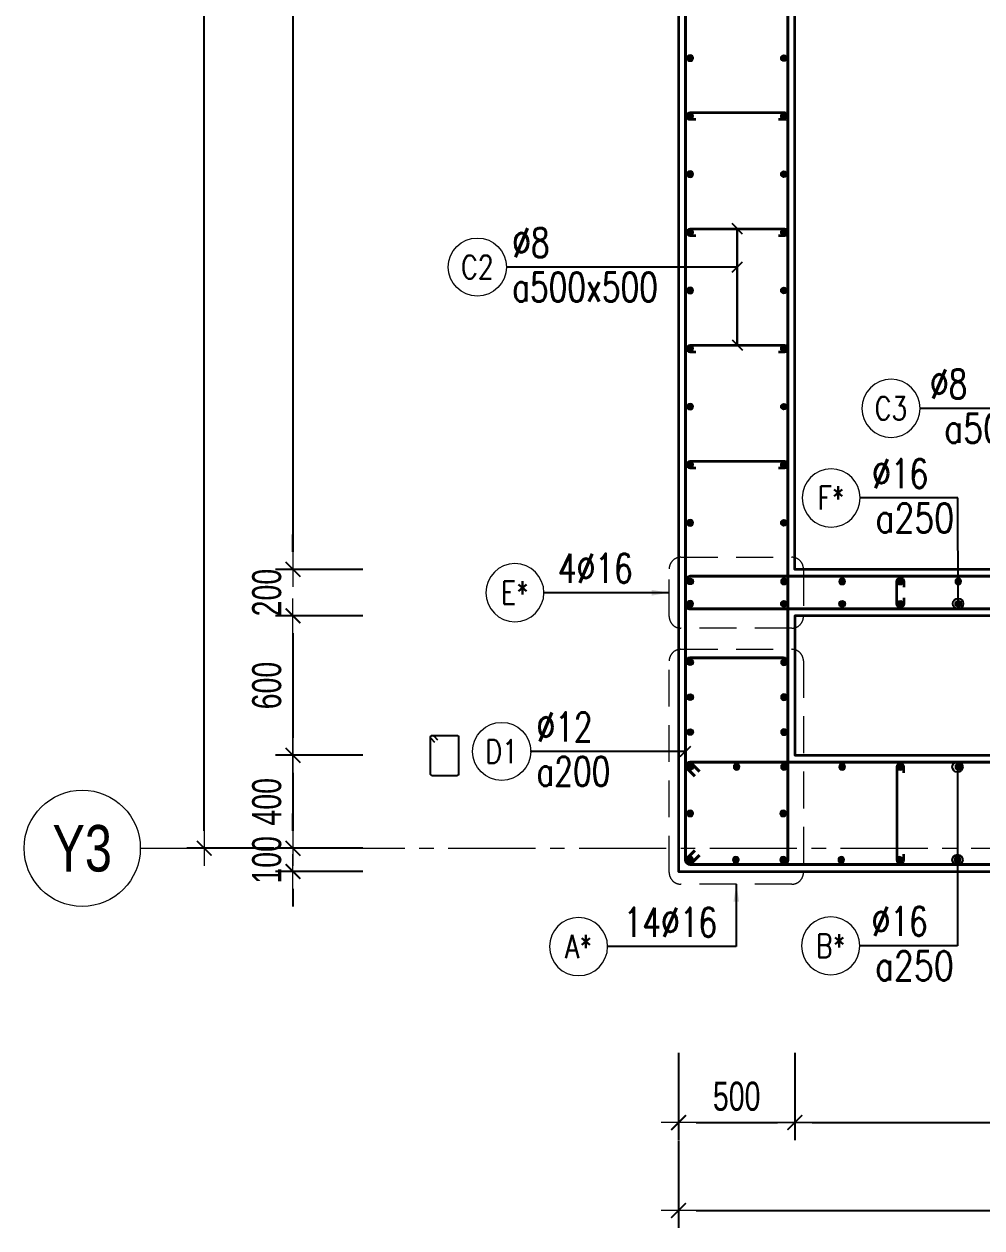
# Model space of a CAD drawing. Header units: millimetres. Extents: x 931337 to 1117500, y 19732 to 157199.
# Drawn here: x 945034 to 949154, y 106816 to 111996 of the extents above; entities that cross this region are included whole.
import ezdxf
from ezdxf.enums import TextEntityAlignment as Align

# ---------------------------------------------------------------- set-up
doc = ezdxf.new("R2010")
doc.units = ezdxf.units.MM
doc.header["$MEASUREMENT"] = 0
for name, pattern in [('HIDDEN2', [4.7625, 3.175, -1.5875]), ('HT_Dim Grid$0$CENTER2', [1.125, 0.75, -0.125, 0.125, -0.125]), ('HT_Grid$0$CENTER2', [1.125, 0.75, -0.125, 0.125, -0.125])]:
    doc.linetypes.add(name, pattern=pattern)
doc.layers.get('0').update_dxf_attribs({"lineweight": 20})
doc.layers.get('Defpoints').update_dxf_attribs({"color": 151, "lineweight": 9})
for name, color, linetype, lineweight in [('HT_Dim Grid$0$NDC_S_AXIS', 5, 'HT_Dim Grid$0$CENTER2', 13), ('HT_Dim Grid$0$NDC_S_SYMBOL', 1, 'Continuous', 15), ('HT_Dim Grid$0$NDC_S_TEXT SYMBOL', 7, 'Continuous', 20), ('HT_Grid$0$NDC_S_AXIS', 5, 'HT_Grid$0$CENTER2', 13), ('KC-LEADER', 153, 'Continuous', 18), ('KC-THEP', 6, 'Continuous', 40), ('NDC_S_DIM', 1, 'Continuous', 15), ('NDC_S_HIDDEN', 8, 'HIDDEN2', 13), ('NDC_S_LEADER', 1, 'Continuous', 15), ('NDC_S_REBAR', 4, 'Continuous', 35), ('NDC_S_STIRRUP', 4, 'Continuous', 40), ('NDC_S_VN TEXT', 7, 'Continuous', 20), ('NDC_S_WALL', 6, 'Continuous', 35)]:
    doc.layers.add(name, color=color, linetype=linetype, lineweight=lineweight)
doc.layers.add('Ligature', color=1, linetype='Continuous')
doc.styles.add('HT_Dim Grid$0$NDC_ANNO', font='', dxfattribs={"width": 0.8})
doc.styles.add('NDC_DIM', font='', dxfattribs={"width": 0.75})
doc.styles.add('NDC_EN TXT', font='romans.shx', dxfattribs={"width": 0.8})
doc.styles.get('HT_Dim Grid$0$NDC_ANNO').set_extended_font_data('Dotum')
doc.styles.get('NDC_DIM').set_extended_font_data('Dotum')
doc.dimstyles.new('NDC_dim_30', dxfattribs={"dimscale": 30, "dimtxt": 2.5, "dimasz": 1.5, "dimexe": 1.5, "dimexo": 2.5, "dimgap": 1, "dimtad": 1, "dimdec": 0, "dimzin": 0, "dimdsep": 46, "dimtxsty": 'NDC_DIM', "dimblk": 'DIMMARK', "dimcen": 0.09, "dimdle": 1.2, "dimclrd": 1, "dimclre": 1, "dimclrt": 3, "dimadec": 0, "dimazin": 0, "dimtfac": 1, "dimtdec": 0, "dimtix": 1, "dimtofl": 0, "dimtmove": 0, "dimatfit": 3, "dimfxl": 6, "dimfxlon": 1, "dimtolj": 1, "dimtzin": 0, "dimarcsym": 0})
doc.dimstyles.new('NDC_dim_50', dxfattribs={"dimscale": 50, "dimtxt": 2.5, "dimasz": 1.5, "dimexe": 1.5, "dimexo": 2.5, "dimgap": 1, "dimtad": 1, "dimdec": 0, "dimzin": 0, "dimdsep": 46, "dimtxsty": 'NDC_DIM', "dimblk": 'DIMMARK', "dimcen": 0.09, "dimdle": 1.2, "dimclrd": 1, "dimclre": 1, "dimclrt": 3, "dimadec": 0, "dimazin": 0, "dimtfac": 1, "dimtdec": 0, "dimtix": 1, "dimtofl": 0, "dimtmove": 0, "dimatfit": 3, "dimfxl": 6, "dimfxlon": 1, "dimtolj": 1, "dimtzin": 0, "dimarcsym": 0})

# ---------------------------------------------------------------- blocks, each defined once
blk = doc.blocks.new('THEP')
at = {"layer": 'KC-LEADER', "color": 6}
blk.add_circle((0, 0), 14, dxfattribs=at)
at = {"layer": 'KC-THEP'}
for p, q in [((-14, 0), (14, 0)), ((9.9, 9.9), (-9.9, -9.9)), ((-9.9, 9.9), (9.9, -9.9)), ((0, 14), (0, -14))]:
    blk.add_line(p, q, dxfattribs=at)
blk = doc.blocks.new('DIMMARK')
at = {"layer": 'NDC_S_DIM', "color": 1}
blk.add_line((-1.5, 0), (1, 0), dxfattribs=at)
at = {"layer": 'NDC_S_DIM', "color": 2, "const_width": 0.1}
blk.add_lwpolyline([(-0.424, -0.424), (0.424, 0.424)], dxfattribs=at)
blk = doc.blocks.new('*U9')
blk.add_circle((2.5, 0), 2.5)
at = {"layer": 'NDC_S_VN TEXT', "color": 3, "style": 'NDC_EN TXT', "width": 0.75}
blk.add_attdef('DK2', text='', height=2.5, dxfattribs=at).set_placement((-0.85, 0.85), align=Align.RIGHT)
at = {"layer": 'NDC_S_VN TEXT', "color": 7, "style": 'NDC_EN TXT', "width": 0.8}
blk.add_attdef('SH3', text='', height=2, dxfattribs=at).set_placement((2.5, 0), align=Align.MIDDLE)
blk = doc.blocks.new('*U11')
blk.add_circle((-2.5, 0), 2.5)
at = {"layer": 'NDC_S_VN TEXT', "color": 3, "style": 'NDC_EN TXT', "width": 0.75}
for tag, p in [('DK1', (0.5, 0.85)), ('KC1', (0.5, -2.97))]:
    blk.add_attdef(tag, p, '', height=2.5, dxfattribs=at)
at = {"layer": 'NDC_S_VN TEXT', "color": 7, "style": 'NDC_EN TXT', "width": 0.8}
blk.add_attdef('SH2', text='', height=2, dxfattribs=at).set_placement((-2.5, 0), align=Align.MIDDLE)
blk = doc.blocks.new('*U10')
blk.add_circle((2.5, 0), 2.5)
at = {"layer": 'NDC_S_VN TEXT', "color": 3, "style": 'NDC_EN TXT'}
for tag, width, p in [('DK2', 0.75, (-0.85, 0.85)), ('KC2', 0.8, (-0.85, -2.97))]:
    blk.add_attdef(tag, text='', height=2.5, dxfattribs=dict(at, width=width)).set_placement(p, align=Align.RIGHT)
at = {"layer": 'NDC_S_VN TEXT', "color": 7, "style": 'NDC_EN TXT', "width": 0.8}
blk.add_attdef('SH3', text='', height=2, dxfattribs=at).set_placement((2.5, 0), align=Align.MIDDLE)
blk = doc.blocks.new('*U12')
blk.add_circle((-2.5, 0), 2.5)
at = {"layer": 'NDC_S_VN TEXT', "color": 3, "style": 'NDC_EN TXT', "width": 0.75}
for tag, p in [('DK1', (0.5, 0.85)), ('KC1', (0.5, -2.97))]:
    blk.add_attdef(tag, p, '', height=2.5, dxfattribs=at)
at = {"layer": 'NDC_S_VN TEXT', "color": 7, "style": 'NDC_EN TXT', "width": 0.8}
blk.add_attdef('SH2', text='', height=2, dxfattribs=at).set_placement((-2.5, 0), align=Align.MIDDLE)
blk = doc.blocks.new('*D1131')
at = {"layer": 'Defpoints', "color": 0, "transparency": 16777216}
for p in [(945808.6, 117449.4), (947849.2, 117449.4), (947849.2, 108449.4)]:
    blk.add_point(p, dxfattribs=at)
at = {"layer": 'NDC_S_DIM', "color": 1, "lineweight": -2, "transparency": 16777216}
for p, q in [((946108.6, 117449.4), (945733.6, 117449.4)), ((945808.6, 108524.4), (945808.6, 117374.4)), ((946108.6, 108449.4), (945733.6, 108449.4))]:
    blk.add_line(p, q, dxfattribs=at)
at = {"layer": 'NDC_S_DIM', "color": 1, "lineweight": -2, "transparency": 16777216, "xscale": 75, "yscale": 75, "zscale": 75}
for p, rotation in [((945808.6, 117449.4), 90), ((945808.6, 108449.4), 270)]:
    blk.add_blockref('DIMMARK', p, dxfattribs=dict(at, rotation=rotation))
at = {"layer": 'NDC_S_DIM', "color": 3, "transparency": 16777216, "insert": (945696.1, 112949.4), "char_height": 125, "attachment_point": 5, "rotation": 90, "style": 'NDC_DIM'}
blk.add_mtext('\\A1;9000', dxfattribs=at)
blk = doc.blocks.new('*D1132')
at = {"layer": 'Defpoints', "color": 0, "transparency": 16777216}
for p in [(948349.2, 108931.1), (947849.2, 108431.1), (948349.2, 107269.1)]:
    blk.add_point(p, dxfattribs=at)
at = {"layer": 'NDC_S_DIM', "color": 1, "lineweight": -2, "transparency": 16777216}
for p, q in [((947849.2, 107569.1), (947849.2, 107194.1)), ((948349.2, 107569.1), (948349.2, 107194.1)), ((947924.2, 107269.1), (948274.2, 107269.1))]:
    blk.add_line(p, q, dxfattribs=at)
at = {"layer": 'NDC_S_DIM', "color": 1, "lineweight": -2, "transparency": 16777216, "xscale": 75, "yscale": 75, "zscale": 75, "rotation": 180}
blk.add_blockref('DIMMARK', (947849.2, 107269.1), dxfattribs=at)
at = {"layer": 'NDC_S_DIM', "color": 1, "lineweight": -2, "transparency": 16777216, "xscale": 75, "yscale": 75, "zscale": 75}
blk.add_blockref('DIMMARK', (948349.2, 107269.1), dxfattribs=at)
at = {"layer": 'NDC_S_DIM', "color": 3, "transparency": 16777216, "insert": (948099.2, 107381.7), "char_height": 125, "attachment_point": 5, "style": 'NDC_DIM'}
blk.add_mtext('\\A1;500', dxfattribs=at)
blk = doc.blocks.new('*D1133')
at = {"layer": 'Defpoints', "color": 0, "transparency": 16777216}
for p in [(948349.2, 108931.1), (951049.2, 108931.1), (951049.2, 107269.1)]:
    blk.add_point(p, dxfattribs=at)
at = {"layer": 'NDC_S_DIM', "color": 1, "lineweight": -2, "transparency": 16777216}
for p, q in [((948349.2, 107569.1), (948349.2, 107194.1)), ((951049.2, 107569.1), (951049.2, 107194.1)), ((948424.2, 107269.1), (950974.2, 107269.1))]:
    blk.add_line(p, q, dxfattribs=at)
at = {"layer": 'NDC_S_DIM', "color": 1, "lineweight": -2, "transparency": 16777216, "xscale": 75, "yscale": 75, "zscale": 75, "rotation": 180}
blk.add_blockref('DIMMARK', (948349.2, 107269.1), dxfattribs=at)
at = {"layer": 'NDC_S_DIM', "color": 1, "lineweight": -2, "transparency": 16777216, "xscale": 75, "yscale": 75, "zscale": 75}
blk.add_blockref('DIMMARK', (951049.2, 107269.1), dxfattribs=at)
at = {"layer": 'NDC_S_DIM', "color": 3, "transparency": 16777216, "insert": (949699.2, 107381.7), "char_height": 125, "attachment_point": 5, "style": 'NDC_DIM'}
blk.add_mtext('\\A1;2700', dxfattribs=at)
blk = doc.blocks.new('*D1142')
at = {"layer": 'Defpoints', "color": 0, "transparency": 16777216}
for p in [(947849.2, 108431.1), (956649.2, 108449.4), (956649.2, 106890.8)]:
    blk.add_point(p, dxfattribs=at)
at = {"layer": 'NDC_S_DIM', "color": 1, "lineweight": -2, "transparency": 16777216}
for p, q in [((947849.2, 107190.8), (947849.2, 106815.8)), ((956649.2, 107190.8), (956649.2, 106815.8)), ((947924.2, 106890.8), (956574.2, 106890.8))]:
    blk.add_line(p, q, dxfattribs=at)
at = {"layer": 'NDC_S_DIM', "color": 1, "lineweight": -2, "transparency": 16777216, "xscale": 75, "yscale": 75, "zscale": 75, "rotation": 180}
blk.add_blockref('DIMMARK', (947849.2, 106890.8), dxfattribs=at)
at = {"layer": 'NDC_S_DIM', "color": 1, "lineweight": -2, "transparency": 16777216, "xscale": 75, "yscale": 75, "zscale": 75}
blk.add_blockref('DIMMARK', (956649.2, 106890.8), dxfattribs=at)
at = {"layer": 'NDC_S_DIM', "color": 3, "transparency": 16777216, "insert": (952249.2, 107003.4), "char_height": 125, "attachment_point": 5, "style": 'NDC_DIM'}
blk.add_mtext('\\A1;8800', dxfattribs=at)
blk = doc.blocks.new('*U93')
at = {"layer": 'HT_Dim Grid$0$NDC_S_SYMBOL'}
blk.add_line((5, 0), (9, 0), dxfattribs=at)
blk.add_circle((0, 0), 5, dxfattribs=at)
at = {"layer": 'HT_Dim Grid$0$NDC_S_TEXT SYMBOL', "color": 7, "style": 'HT_Dim Grid$0$NDC_ANNO', "width": 0.8}
blk.add_attdef('GRID', text='', height=4, rotation=270, dxfattribs=at).set_placement((0, 0), align=Align.MIDDLE)
blk = doc.blocks.new('*D1108')
at = {"layer": 'Defpoints', "color": 0, "ltscale": 200, "transparency": 16777216}
for p in [(948349.2, 115049.4), (946190.5, 109649.4), (948349.2, 109649.4)]:
    blk.add_point(p, dxfattribs=at)
at = {"layer": 'NDC_S_DIM', "color": 1, "lineweight": -2, "ltscale": 200, "transparency": 16777216}
for p, q in [((946490.5, 115049.4), (946115.5, 115049.4)), ((946190.5, 114974.4), (946190.5, 109724.4)), ((946490.5, 109649.4), (946115.5, 109649.4))]:
    blk.add_line(p, q, dxfattribs=at)
at = {"layer": 'NDC_S_DIM', "color": 1, "lineweight": -2, "ltscale": 200, "transparency": 16777216, "xscale": 75, "yscale": 75, "zscale": 75}
for p, rotation in [((946190.5, 115049.4), 90), ((946190.5, 109649.4), 270)]:
    blk.add_blockref('DIMMARK', p, dxfattribs=dict(at, rotation=rotation))
at = {"layer": 'NDC_S_DIM', "color": 3, "ltscale": 200, "transparency": 16777216, "insert": (946078, 112349.4), "char_height": 125, "attachment_point": 5, "rotation": 90, "style": 'NDC_DIM'}
blk.add_mtext('\\A1;5400', dxfattribs=at)
blk = doc.blocks.new('*D1109')
at = {"layer": 'Defpoints', "color": 0, "ltscale": 200, "transparency": 16777216}
for p in [(948349.2, 109649.4), (946190.5, 109449.4), (948349.2, 109449.4)]:
    blk.add_point(p, dxfattribs=at)
at = {"layer": 'NDC_S_DIM', "color": 1, "lineweight": -2, "ltscale": 200, "transparency": 16777216}
for p, q in [((946190.5, 109724.4), (946190.5, 109799.4)), ((946490.5, 109649.4), (946115.5, 109649.4)), ((946490.5, 109449.4), (946115.5, 109449.4)), ((946190.5, 109374.4), (946190.5, 109299.4))]:
    blk.add_line(p, q, dxfattribs=at)
at = {"layer": 'NDC_S_DIM', "color": 1, "lineweight": -2, "ltscale": 200, "transparency": 16777216, "xscale": 75, "yscale": 75, "zscale": 75}
for p, rotation in [((946190.5, 109649.4), 270), ((946190.5, 109449.4), 90)]:
    blk.add_blockref('DIMMARK', p, dxfattribs=dict(at, rotation=rotation))
at = {"layer": 'NDC_S_DIM', "color": 3, "ltscale": 200, "transparency": 16777216, "insert": (946078, 109549.4), "char_height": 125, "attachment_point": 5, "rotation": 90, "style": 'NDC_DIM'}
blk.add_mtext('\\A1;200', dxfattribs=at)
blk = doc.blocks.new('*D1110')
at = {"layer": 'Defpoints', "color": 0, "ltscale": 200, "transparency": 16777216}
for p in [(948349.2, 109449.4), (946190.5, 108849.4), (948349.2, 108849.4)]:
    blk.add_point(p, dxfattribs=at)
at = {"layer": 'NDC_S_DIM', "color": 1, "lineweight": -2, "ltscale": 200, "transparency": 16777216}
for p, q in [((946490.5, 109449.4), (946115.5, 109449.4)), ((946190.5, 109374.4), (946190.5, 108924.4)), ((946490.5, 108849.4), (946115.5, 108849.4))]:
    blk.add_line(p, q, dxfattribs=at)
at = {"layer": 'NDC_S_DIM', "color": 1, "lineweight": -2, "ltscale": 200, "transparency": 16777216, "xscale": 75, "yscale": 75, "zscale": 75}
for p, rotation in [((946190.5, 109449.4), 90), ((946190.5, 108849.4), 270)]:
    blk.add_blockref('DIMMARK', p, dxfattribs=dict(at, rotation=rotation))
at = {"layer": 'NDC_S_DIM', "color": 3, "ltscale": 200, "transparency": 16777216, "insert": (946078, 109149.4), "char_height": 125, "attachment_point": 5, "rotation": 90, "style": 'NDC_DIM'}
blk.add_mtext('\\A1;600', dxfattribs=at)
blk = doc.blocks.new('*D1111')
at = {"layer": 'Defpoints', "color": 0, "ltscale": 200, "transparency": 16777216}
for p in [(948349.2, 108849.4), (946190.5, 108449.4), (948349.2, 108449.4)]:
    blk.add_point(p, dxfattribs=at)
at = {"layer": 'NDC_S_DIM', "color": 1, "lineweight": -2, "ltscale": 200, "transparency": 16777216}
for p, q in [((946490.5, 108849.4), (946115.5, 108849.4)), ((946190.5, 108774.4), (946190.5, 108524.4)), ((946490.5, 108449.4), (946115.5, 108449.4))]:
    blk.add_line(p, q, dxfattribs=at)
at = {"layer": 'NDC_S_DIM', "color": 1, "lineweight": -2, "ltscale": 200, "transparency": 16777216, "xscale": 75, "yscale": 75, "zscale": 75}
for p, rotation in [((946190.5, 108849.4), 90), ((946190.5, 108449.4), 270)]:
    blk.add_blockref('DIMMARK', p, dxfattribs=dict(at, rotation=rotation))
at = {"layer": 'NDC_S_DIM', "color": 3, "ltscale": 200, "transparency": 16777216, "insert": (946078, 108649.4), "char_height": 125, "attachment_point": 5, "rotation": 90, "style": 'NDC_DIM'}
blk.add_mtext('\\A1;400', dxfattribs=at)
blk = doc.blocks.new('*D1112')
at = {"layer": 'Defpoints', "color": 0, "ltscale": 200, "transparency": 16777216}
for p in [(948349.2, 108449.4), (946190.5, 108349.4), (948349.2, 108349.4)]:
    blk.add_point(p, dxfattribs=at)
at = {"layer": 'NDC_S_DIM', "color": 1, "lineweight": -2, "ltscale": 200, "transparency": 16777216}
for p, q in [((946190.5, 108524.4), (946190.5, 108599.4)), ((946490.5, 108449.4), (946115.5, 108449.4)), ((946490.5, 108349.4), (946115.5, 108349.4)), ((946190.5, 108274.4), (946190.5, 108199.4))]:
    blk.add_line(p, q, dxfattribs=at)
at = {"layer": 'NDC_S_DIM', "color": 1, "lineweight": -2, "ltscale": 200, "transparency": 16777216, "xscale": 75, "yscale": 75, "zscale": 75}
for p, rotation in [((946190.5, 108449.4), 270), ((946190.5, 108349.4), 90)]:
    blk.add_blockref('DIMMARK', p, dxfattribs=dict(at, rotation=rotation))
at = {"layer": 'NDC_S_DIM', "color": 3, "ltscale": 200, "transparency": 16777216, "insert": (946078, 108399.4), "char_height": 125, "attachment_point": 5, "rotation": 90, "style": 'NDC_DIM'}
blk.add_mtext('\\A1;100', dxfattribs=at)

msp = doc.modelspace()

# ---------------------------------------------------------------- linework, layer by layer
at = {"layer": 'HT_Grid$0$NDC_S_AXIS', "ltscale": 500}
msp.add_line((945733.645, 108449.387), (961980.099, 108449.387), dxfattribs=at)
at = {"layer": 'Ligature'}
msp.add_lwpolyline([(946800.328, 108905.054), (946784.362, 108921.02, -0.66817864), (946790.135, 108934.958), (946894.764, 108934.958, -0.41421356), (946902.929, 108926.793), (946902.929, 108769.686, -0.41421356), (946894.764, 108761.521), (946790.135, 108761.521, -0.41421356), (946781.971, 108769.686), (946781.971, 108926.793, -0.66817864), (946795.909, 108932.567), (946811.875, 108916.601)], format="xyb", dxfattribs=at)
at = {"layer": 'NDC_S_HIDDEN', "ltscale": 50}
for points in [[(947858.894, 109701.369), (948336.389, 109701.369, -0.41421356), (948386.389, 109651.369), (948386.389, 109446.361, -0.41421356), (948336.389, 109396.361), (947858.894, 109396.361, -0.41421356), (947808.894, 109446.361), (947808.894, 109651.369, -0.41421356)], [(947858.894, 109305.324), (948336.389, 109305.324, -0.41421356), (948386.389, 109255.324), (948386.389, 108344.666, -0.41421356), (948336.389, 108294.666), (947858.894, 108294.666, -0.41421356), (947808.894, 108344.666), (947808.894, 109255.324, -0.41421356)]]:
    msp.add_lwpolyline(points, format="xyb", close=True, dxfattribs=at)
at = {"layer": 'NDC_S_REBAR'}
for points in [[(947924.189, 111584.387), (947899.189, 111584.387, -1), (947899.189, 111614.387), (948304.658, 111614.387, -1), (948304.658, 111584.387), (948279.658, 111584.387)], [(947924.189, 111084.387), (947899.189, 111084.387, -1), (947899.189, 111114.387), (948304.658, 111114.387, -1), (948304.658, 111084.387), (948279.658, 111084.387)], [(947924.189, 110584.387), (947899.189, 110584.387, -1), (947899.189, 110614.387), (948304.658, 110614.387, -1), (948304.658, 110584.387), (948279.658, 110584.387)], [(947924.189, 110084.387), (947899.189, 110084.387, -1), (947899.189, 110114.387), (948304.658, 110114.387, -1), (948304.658, 110084.387), (948279.658, 110084.387)], [(948817.701, 109526.236), (948817.701, 109501.236, -1), (948787.701, 109501.236), (948787.701, 109597.539, -1), (948817.701, 109597.539), (948817.701, 109572.539)], [(948817.701, 108774.387), (948817.701, 108799.387, 1), (948787.701, 108799.387), (948787.701, 108399.387, 1), (948817.701, 108399.387), (948817.701, 108424.387)]]:
    msp.add_lwpolyline(points, format="xyb", dxfattribs=at)
at = {"layer": 'NDC_S_STIRRUP'}
for points in [[(947919.189, 117459.387), (947879.189, 117499.387, -0.41421356), (947899.189, 117519.387), (948299.189, 117519.387, -0.41421356), (948319.189, 117499.387), (948319.189, 108399.387, -0.41421356), (948299.189, 108379.387), (947899.189, 108379.387, -0.41421356), (947879.189, 108399.387), (947879.189, 117499.387, -0.41421356), (947899.189, 117519.387), (947939.189, 117479.387)], [(951259.189, 109519.387), (951299.189, 109479.387, 0.41421356), (951319.189, 109499.387), (951319.189, 109599.387, 0.41421356), (951299.189, 109619.387), (947899.189, 109619.387, 0.41421356), (947879.189, 109599.387), (947879.189, 109499.387, 0.41435759), (947899.189, 109479.387), (951299.189, 109479.387, 0.41421356), (951319.189, 109499.387), (951279.189, 109539.387)], [(947919.189, 108439.387), (947879.189, 108399.387, 0.41421356), (947899.189, 108379.387), (948299.189, 108379.387, 0.41421356), (948319.189, 108399.387), (948319.189, 109249.204, 0.41421356), (948299.189, 109269.204), (947899.189, 109269.204, 0.41421356), (947879.189, 109249.204), (947879.189, 108399.387, 0.41421356), (947899.189, 108379.387), (947939.189, 108419.387)], [(947939.189, 108779.387), (947899.189, 108819.387, 0.41421356), (947879.189, 108799.387), (947879.189, 108399.387, 0.41421356), (947899.189, 108379.387), (951299.217, 108379.387, 0.41421356), (951319.217, 108399.387), (951319.217, 108799.387, 0.41421356), (951299.217, 108819.387), (947899.189, 108819.387, 0.41421356), (947879.189, 108799.387), (947919.189, 108759.387)]]:
    msp.add_lwpolyline(points, format="xyb", dxfattribs=at)
at = {"layer": 'NDC_S_WALL'}
for points in [[(955299.189, 117549.387), (950049.189, 117549.387), (950049.189, 117049.387), (952249.189, 117049.387), (952249.189, 115349.387), (948349.189, 115349.387), (948349.189, 117049.387), (949249.189, 117049.387), (949249.189, 117549.387), (947849.189, 117549.387), (947849.189, 108349.387), (951349.189, 108349.387), (951349.189, 110299.387), (951049.189, 110299.387), (951049.189, 109649.387), (948349.189, 109649.387), (948349.189, 115049.387), (951049.189, 115049.387), (951049.189, 114399.387), (951349.189, 114399.387), (951349.189, 115049.387), (952549.189, 115049.387), (952549.189, 117049.387)], [(951049.189, 109449.387), (948349.189, 109449.387), (948349.189, 108849.387), (951049.189, 108849.387), (951049.189, 109449.387)]]:
    msp.add_lwpolyline(points, dxfattribs=at)

# ---------------------------------------------------------------- block references
at = {"layer": 'HT_Dim Grid$0$NDC_S_AXIS'}
ref = msp.add_blockref('*U93', (945283.645, 108449.387), dxfattribs=dict(at, xscale=50, yscale=50, zscale=150))
ref.add_attrib('GRID', 'Y3', dxfattribs={"layer": 'HT_Dim Grid$0$NDC_S_TEXT SYMBOL', "color": 7, "height": 200, "style": 'HT_Dim Grid$0$NDC_ANNO', "width": 0.8}).set_placement((945283.645, 108449.387), align=Align.MIDDLE)
at = {"layer": 'KC-THEP', "xscale": -1, "rotation": 170.331435563619}
for p in [(947899.189, 111849.387), (947899.189, 111599.387), (947899.189, 111349.387), (947899.189, 111099.387), (947899.189, 110849.387), (947899.189, 110599.387), (947899.189, 110349.387), (947899.189, 110099.387), (947899.189, 109849.387), (948302.701, 109597.539), (948552.701, 109597.539), (948802.701, 109597.539), (949052.701, 109597.539), (947899.189, 109501.236), (948302.701, 109249.387), (948302.701, 109099.387), (948302.701, 108949.387), (948099.081, 108800.004), (948302.701, 108799.387), (948552.701, 108799.387), (948802.701, 108799.387), (949052.701, 108799.387), (947899.189, 108599.387), (948299.189, 108599.387), (947899.189, 108399.387), (948095.569, 108400.004), (948299.189, 108399.387), (948549.189, 108399.387), (948799.189, 108399.387), (949049.189, 108399.387)]:
    msp.add_blockref('THEP', p, dxfattribs=at)
at = {"layer": 'KC-THEP'}
for p, rotation in [((948302.701, 111849.387), 9.668564436380926), ((948302.701, 111599.387), 9.668564436380926), ((948302.701, 111349.387), 9.668564436380926), ((948302.701, 111099.387), 9.668564436380926), ((948302.701, 110849.387), 9.668564436380926), ((948302.701, 110599.387), 9.668564436380926), ((948302.701, 110349.387), 9.668564436380926), ((948302.701, 110099.387), 9.668564436380926), ((948302.701, 109849.387), 9.668564436380926), ((947899.189, 109597.539), 9.668564436380946), ((948302.701, 109501.236), 9.668564436380946), ((948552.701, 109501.236), 9.668564436380946), ((948802.701, 109501.236), 9.668564436380946), ((949052.701, 109501.236), 9.668564436380946), ((947899.189, 109249.387), 9.668564436380946), ((947899.189, 109099.387), 9.668564436380946), ((947899.189, 108949.387), 9.668564436380946), ((947899.189, 108799.387), 9.668564436380946)]:
    msp.add_blockref('THEP', p, dxfattribs=dict(at, rotation=rotation))
at = {"layer": 'NDC_S_VN TEXT', "xscale": 50, "yscale": 50, "zscale": 50}
for name, p, values in [('*U12', (947108.61, 110950.026), {'SH2': 'C2', 'DK1': '%%c8', 'KC1': 'a500x500'}), ('*U11', (947213.252, 108866.055), {'SH2': 'D1', 'DK1': '%%C12', 'KC1': 'a200'})]:
    msp.add_blockref(name, p, dxfattribs=at).add_auto_attribs(values)
at = {"layer": 'NDC_S_VN TEXT'}
ref = msp.add_blockref('*U10', (948888.239, 110342.162), dxfattribs=dict(at, xscale=-50, yscale=50, zscale=50))
ref.add_attrib('SH3', 'C3', dxfattribs={"color": 7, "height": 100, "style": 'NDC_EN TXT', "width": 0.8}).set_placement((948763.239, 110342.162), align=Align.MIDDLE)
ref.add_attrib('DK2', '%%c8', dxfattribs={"color": 3, "height": 125, "style": 'NDC_EN TXT', "width": 0.75}).set_placement((949091.454, 110384.437), align=Align.RIGHT)
ref.add_attrib('KC2', 'a500X500', dxfattribs={"color": 3, "height": 125, "style": 'NDC_EN TXT', "width": 0.8}).set_placement((949673.596, 110193.535), align=Align.RIGHT)
ref = msp.add_blockref('*U10', (948630.563, 109956.627), dxfattribs=dict(at, xscale=-50, yscale=50, zscale=50))
ref.add_attrib('SH3', 'F*', dxfattribs={"color": 7, "height": 100, "style": 'NDC_EN TXT', "width": 0.8}).set_placement((948505.563, 109956.627), align=Align.MIDDLE)
ref.add_attrib('DK2', '%%c16', dxfattribs={"color": 3, "height": 125, "style": 'NDC_EN TXT', "width": 0.75}).set_placement((948923.063, 109998.902), align=Align.RIGHT)
ref.add_attrib('KC2', 'a250', dxfattribs={"color": 3, "height": 125, "style": 'NDC_EN TXT', "width": 0.8}).set_placement((949034.968, 109808), align=Align.RIGHT)
ref = msp.add_blockref('*U9', (947270.061, 109549.046), dxfattribs=dict(at, xscale=-50, yscale=50, zscale=50))
ref.add_attrib('SH3', 'E*', dxfattribs={"color": 7, "height": 100, "style": 'NDC_EN TXT', "width": 0.8}).set_placement((947145.061, 109549.046), align=Align.MIDDLE)
ref.add_attrib('DK2', '4%%C16', dxfattribs={"color": 3, "height": 125, "style": 'NDC_EN TXT', "width": 0.75}).set_placement((947651.847, 109591.322), align=Align.RIGHT)
ref = msp.add_blockref('*U9', (947543.878, 108026.347), dxfattribs=dict(at, xscale=-50, yscale=50, zscale=50))
ref.add_attrib('SH3', 'A*', dxfattribs={"color": 7, "height": 100, "style": 'NDC_EN TXT', "width": 0.8}).set_placement((947418.878, 108026.347), align=Align.MIDDLE)
ref.add_attrib('DK2', '14%%C16', dxfattribs={"color": 3, "height": 125, "style": 'NDC_EN TXT', "width": 0.75}).set_placement((948014.949, 108068.622), align=Align.RIGHT)
ref = msp.add_blockref('*U10', (948628.578, 108029.675), dxfattribs=dict(at, xscale=-50, yscale=50, zscale=50))
ref.add_attrib('SH3', 'B*', dxfattribs={"color": 7, "height": 100, "style": 'NDC_EN TXT', "width": 0.8}).set_placement((948503.578, 108029.675), align=Align.MIDDLE)
ref.add_attrib('DK2', '%%C16', dxfattribs={"color": 3, "height": 125, "style": 'NDC_EN TXT', "width": 0.75}).set_placement((948921.078, 108071.95), align=Align.RIGHT)
ref.add_attrib('KC2', 'a250', dxfattribs={"color": 3, "height": 125, "style": 'NDC_EN TXT', "width": 0.8}).set_placement((949032.982, 107881.048), align=Align.RIGHT)

# ---------------------------------------------------------------- dimensions: what is measured, and where the dimension line sits
at = {"layer": 'NDC_S_DIM'}
dim = msp.add_linear_dim(base=(945808.645, 117449.387), p1=(947849.189, 108449.387), p2=(947849.189, 117449.387), angle=90, dimstyle='NDC_dim_50', dxfattribs=at)
dim.commit()
dim.dimension.update_dxf_attribs({"geometry": '*D1131', "text_midpoint": (945696.06, 112949.387)})
at = {"layer": 'NDC_S_DIM', "ltscale": 200}
for base, p1, p2, picture, middle in [((946190.537, 109649.387), (948349.189, 115049.387), (948349.189, 109649.387), '*D1108', (946077.952, 112349.387)), ((946190.537, 109449.387), (948349.189, 109649.387), (948349.189, 109449.387), '*D1109', (946077.952, 109549.387)), ((946190.537, 108849.387), (948349.189, 109449.387), (948349.189, 108849.387), '*D1110', (946077.952, 109149.387)), ((946190.537, 108449.387), (948349.189, 108849.387), (948349.189, 108449.387), '*D1111', (946077.952, 108649.387)), ((946190.537, 108349.387), (948349.189, 108449.387), (948349.189, 108349.387), '*D1112', (946077.952, 108399.387))]:
    dim = msp.add_linear_dim(base=base, p1=p1, p2=p2, angle=90, dimstyle='NDC_dim_50', override={"dimtmove": 1}, dxfattribs=at)
    dim.commit()
    dim.dimension.update_dxf_attribs({"geometry": picture, "text_midpoint": middle})
at = {"layer": 'NDC_S_DIM'}
for base, p2, picture, middle in [((948349.189, 107269.089), (948349.189, 108931.082), '*D1132', (948099.189, 107381.673)), ((956649.189, 106890.816), (956649.189, 108449.387), '*D1142', (952249.189, 107003.401))]:
    dim = msp.add_linear_dim(base=base, p1=(947849.189, 108431.082), p2=p2, dimstyle='NDC_dim_50', dxfattribs=at)
    dim.commit()
    dim.dimension.update_dxf_attribs({"geometry": picture, "text_midpoint": middle})
dim = msp.add_linear_dim(base=(951049.189, 107269.089), p1=(948349.189, 108931.082), p2=(951049.189, 108931.082), dimstyle='NDC_dim_50', override={"dimtmove": 1}, dxfattribs=at)
dim.commit()
dim.dimension.update_dxf_attribs({"geometry": '*D1133', "text_midpoint": (949699.189, 107381.673)})

# ---------------------------------------------------------------- leaders
at = {"layer": 'NDC_S_LEADER'}
for points, dimstyle, override in [([(948101.924, 111114.387), (948101.924, 110614.387)], 'NDC_dim_30', {"dimtad": 0, "dimldrblk": 'Oblique'}), ([(948101.924, 110614.387), (948101.924, 111114.387)], 'NDC_dim_30', {"dimtad": 0, "dimldrblk": 'Oblique'}), ([(948101.924, 110950.025), (947108.61, 110950.025)], 'NDC_dim_30', {"dimtad": 0, "dimldrblk": 'Oblique'}), ([(949701.136, 109549.387), (949701.136, 110342.161), (948888.239, 110342.161)], 'NDC_dim_30', {"dimgap": 1, "dimtad": 0}), ([(949051.721, 109501.892), (949051.175, 109956.446), (948630.563, 109956.446)], 'NDC_dim_30', {"dimgap": 1, "dimtad": 0, "dimldrblk": 'Origin'}), ([(947808.894, 109548.865), (947270.061, 109548.865)], 'NDC_dim_50', {"dimgap": 1, "dimtad": 0}), ([(947879.189, 108866.055), (947211.177, 108866.055)], 'NDC_dim_30', {"dimtad": 0, "dimldrblk": 'Oblique'}), ([(949049.189, 108799.387), (949049.189, 108029.494), (948628.578, 108029.494)], 'NDC_dim_30', {"dimgap": 1, "dimtad": 0, "dimldrblk": 'Origin'}), ([(949049.189, 108399.387), (949049.189, 108029.494), (948628.578, 108029.494)], 'NDC_dim_30', {"dimgap": 1, "dimtad": 0, "dimldrblk": 'Origin'}), ([(948097.641, 108294.666), (948097.641, 108026.166), (947543.878, 108026.166)], 'NDC_dim_50', {"dimgap": 1, "dimtad": 0})]:
    msp.add_leader(points, dimstyle=dimstyle, override=override, dxfattribs=at)

doc.saveas('drawing.dxf')
